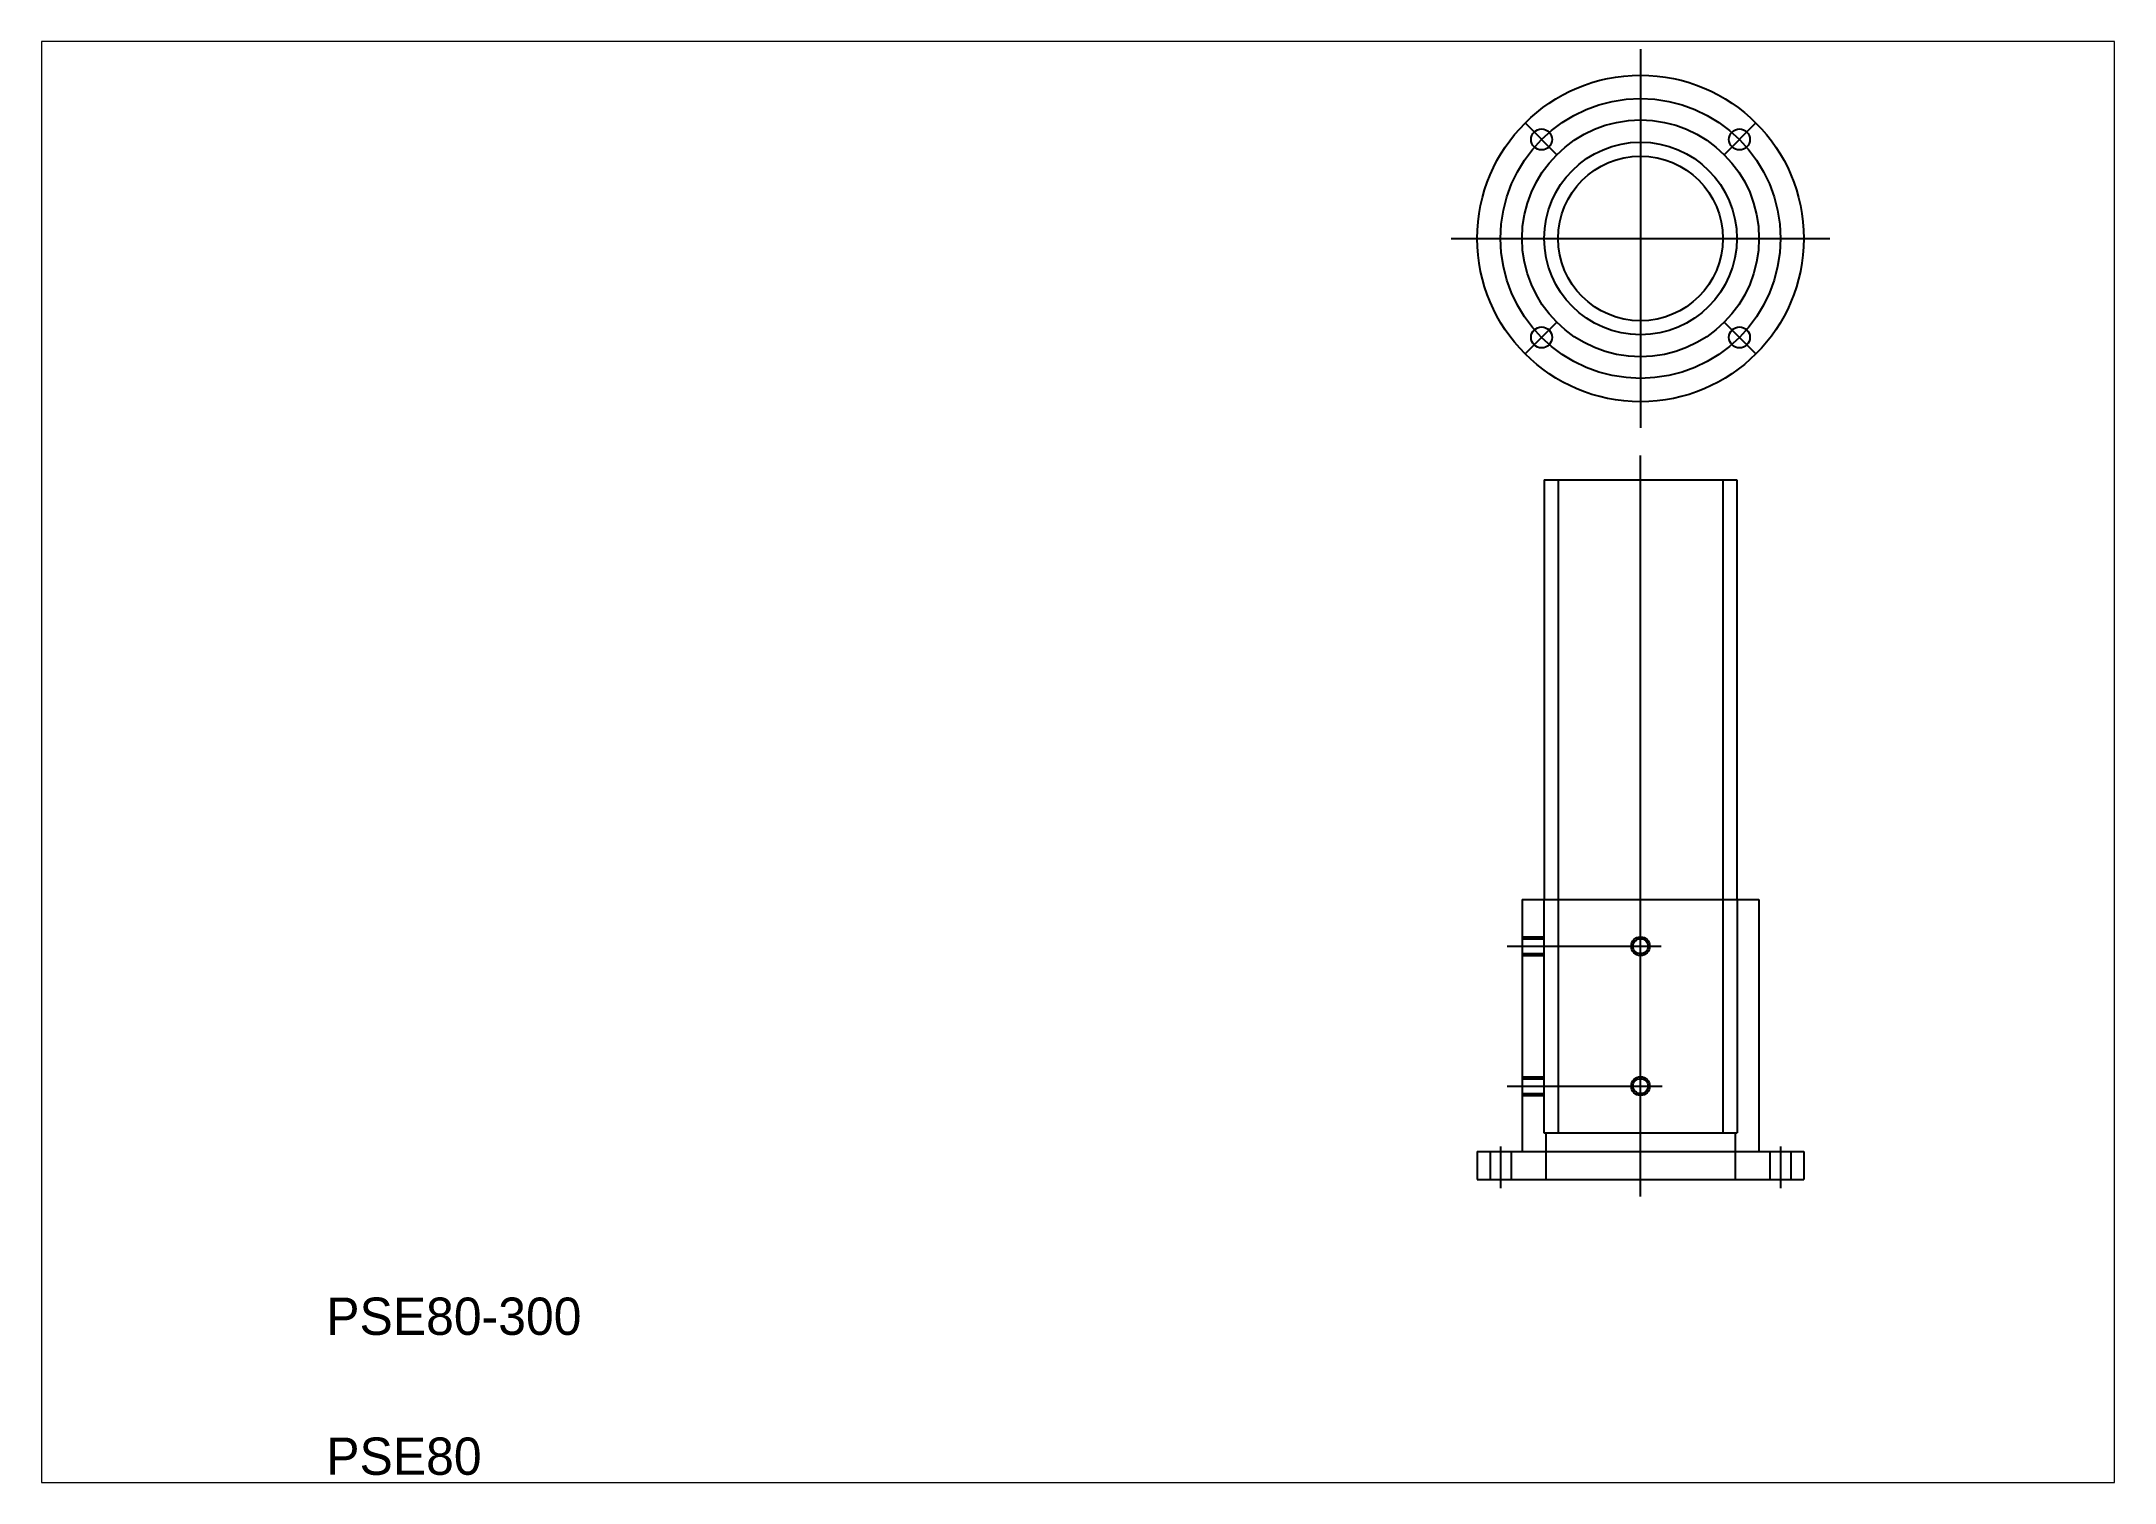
# Paper-space layout 'レイアウト1' of a CAD drawing. Extents: x 1.12 to 10.1, y 0.78 to 7.02.
# The model-space entities are those that its viewports show. They can reach past a viewport. Long polylines and large blocks are cut down to what shows.
import ezdxf

# ---------------------------------------------------------------- set-up
doc = ezdxf.new("R2010")
doc.units = 0
doc.header["$LTSCALE"] = 0.25
doc.header["$MEASUREMENT"] = 0
doc.linetypes.add('CENTER', pattern=[2, 1.25, -0.25, 0.25, -0.25])
doc.linetypes.add('DASHED', pattern=[0.75, 0.5, -0.25])
doc.layers.get('0').update_dxf_attribs({"linetype": 'CONTINUOUS'})
doc.layers.add('CENTER', color=1, linetype='CENTER')

msp = doc.modelspace()

# ---------------------------------------------------------------- linework, layer by layer
for p, q in [((562.23, 466.65), (644.83, 466.65)), ((552.73, 286.65), (654.33, 286.65)), ((645.03, 261.65), (645.03, 261.65)), ((645.03, 236.65), (645.03, 236.65)), ((533.53, 178.65), (673.53, 178.65)), ((533.53, 166.65), (673.53, 166.65))]:
    msp.add_line(p, q)
at = {"color": 7, "linetype": 'Continuous'}
for p, q in [((562.23, 466.65), (562.23, 286.65)), ((644.83, 466.65), (644.83, 286.65)), ((552.73, 286.65), (552.73, 178.65)), ((654.33, 286.65), (654.33, 178.65)), ((533.53, 178.65), (533.53, 166.65)), ((673.53, 178.65), (673.53, 166.65))]:
    msp.add_line(p, q, dxfattribs=at)
at = {"color": 3, "linetype": 'DASHED'}
for p, q in [((568.23, 466.65), (568.23, 186.65)), ((638.83, 466.65), (638.83, 186.65)), ((562.03, 286.65), (562.03, 186.65)), ((645.03, 286.65), (645.03, 186.65)), ((552.73, 270.65), (562.03, 270.65)), ((552.73, 269.85), (562.03, 269.85)), ((552.73, 263.45), (562.03, 263.45)), ((552.73, 262.65), (562.03, 262.65)), ((552.73, 210.65), (562.03, 210.65)), ((552.73, 209.85), (562.03, 209.85)), ((552.73, 203.45), (562.03, 203.45)), ((552.73, 202.65), (562.03, 202.65)), ((539.03, 178.65), (539.03, 166.65)), ((548.03, 178.65), (548.03, 166.65)), ((562.03, 186.65), (645.03, 186.65)), ((562.98, 186.65), (562.98, 166.65)), ((644.08, 186.65), (644.08, 166.65)), ((659.03, 178.65), (659.03, 166.65)), ((668.03, 178.65), (668.03, 166.65))]:
    msp.add_line(p, q, dxfattribs=at)
for centre, radius in [((603.53, 570.1), 70), ((603.53, 570.1), 50.8), ((561.11, 612.53), 4.5), ((645.96, 612.53), 4.5), ((603.53, 570.1), 41.3), ((603.53, 570.1), 35.3), ((561.11, 527.67), 4.5), ((645.96, 527.67), 4.5), ((603.53, 266.65), 3.2), ((603.53, 206.65), 3.2)]:
    msp.add_circle(centre, radius)
at = {"color": 3}
for centre in [(603.53, 266.65), (603.53, 206.65)]:
    msp.add_circle(centre, 4, dxfattribs=at)
at = {"layer": 'CENTER', "color": 1, "linetype": 'CENTER'}
for p, q in [((603.53, 651.28), (603.53, 488.92)), ((554.04, 619.6), (567.61, 606.02)), ((653.03, 619.6), (639.46, 606.02)), ((522.35, 570.1), (684.72, 570.1)), ((567.61, 534.18), (554.04, 520.6)), ((639.46, 534.18), (653.03, 520.6)), ((603.53, 159.3), (603.53, 477.09)), ((546.31, 266.65), (612.39, 266.65)), ((546.31, 206.65), (612.84, 206.65)), ((543.53, 180.82), (543.53, 162.86)), ((663.53, 180.82), (663.53, 162.86))]:
    msp.add_line(p, q, dxfattribs=at)
msp.add_circle((603.53, 570.1), 60, dxfattribs=at)

# ---------------------------------------------------------------- texts
for s, p in [('PSE80-300', (40, 100)), ('PSE80', (40, 40))]:
    msp.add_text(s, height=16).set_placement(p)

psp = doc.layouts.new('レイアウト1')

# ---------------------------------------------------------------- viewports
at = {"layer": '0'}
psp.add_viewport(center=(5.6137, 3.9021), size=(8.982, 6.243333), view_center_point=(362.3313, 345.6271), view_height=617.863309, dxfattribs=at)

doc.saveas('drawing.dxf')
